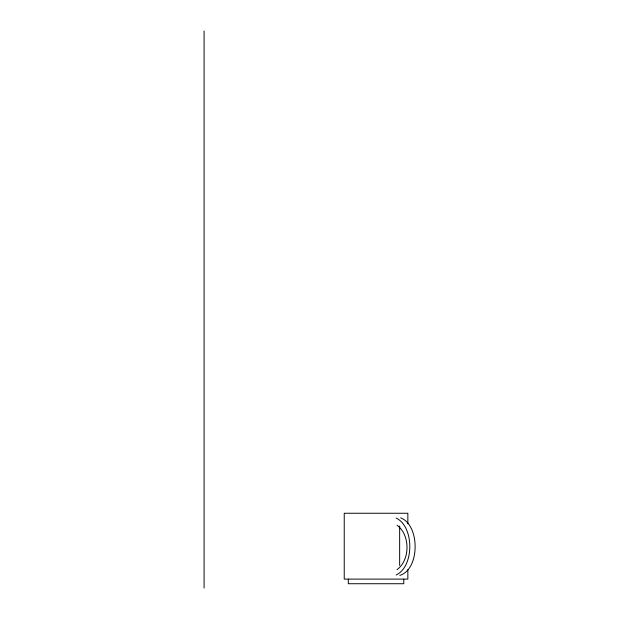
<?xml version="1.0" encoding="UTF-8"?>
<svg xmlns="http://www.w3.org/2000/svg" width="619" height="619" viewBox="0 0 619 619"><rect width="100%" height="100%" fill="white"/><g stroke="black" fill="none" stroke-linecap="round" stroke-linejoin="round"><path stroke-width="0.93" d="M397.011 569.635C410.335 560.009 410.335 534.862 397.011 525.237M396.145 575.005C414.351 566.455 414.351 526.614 396.145 518.064M399.812 575.399C420.115 569.287 420.061 524.997 400.64 517.863M407.851 523.751L407.851 513.252L344.234 513.252L344.234 579.105L407.851 579.105L407.851 569.565M403.774 579.105L403.774 583.732L348.311 583.732L348.311 579.105M399.65 526.111L399.65 565.418M204.077 30.95L204.077 588.05"/></g></svg>
